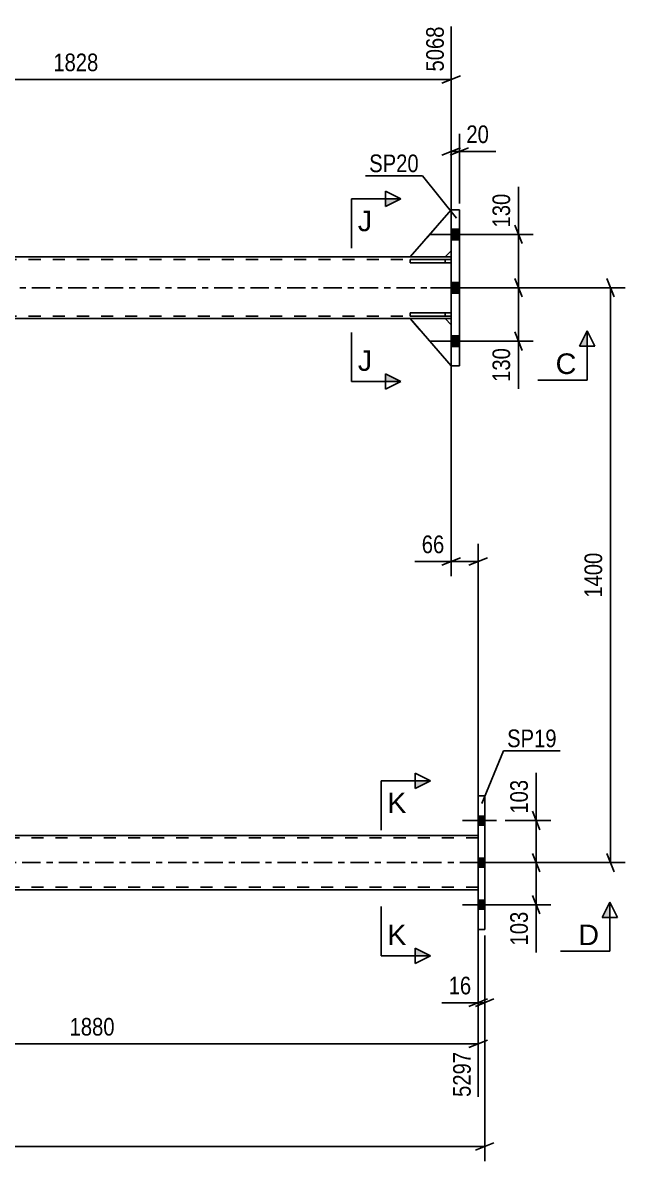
# Model space of a CAD drawing. Header units: millimetres. Extents: x -563 to 626, y -882 to -41.
# Drawn here: x -265.6 to -167.8, y -711.5 to -526.7 of the extents above; entities that cross this region are included whole.
import ezdxf

# ---------------------------------------------------------------- set-up
doc = ezdxf.new("R2010")
doc.units = ezdxf.units.MM
doc.linetypes.add('DXK_LINE_DOT2', pattern=[3.9198, 1.9599, -1.9599])
doc.linetypes.add('DXK_LINE_DOT3', pattern=[5.9187, 2.979, -0.9799, 0.9799, -0.9799])
doc.styles.add('Arial', font='ARIAL.TTF', dxfattribs={"height": 0.2})
doc.styles.add('Arial Narrow', font='ARIALN.TTF', dxfattribs={"height": 0.2})

# ---------------------------------------------------------------- blocks, each defined once
blk = doc.blocks.new('Part-761534688-4811 - 4585')
at = {"color": 7, "linetype": 'DXK_LINE_DOT2'}
for p, q in [((-202.69, -574.69), (-197.02, -574.69)), ((-196.02, -582.36), (-202.69, -574.69)), ((-197.02, -574.69), (-196.02, -575.69)), ((-196.02, -575.69), (-196.02, -582.36))]:
    blk.add_line(p, q, dxfattribs=at)
blk = doc.blocks.new('Part-761534688-4828 - 4585')
at = {"color": 7, "linetype": 'DXK_LINE_DOT2'}
for p, q in [((-196.02, -573.76), (-202.69, -573.76)), ((-202.69, -573.76), (-202.69, -574.29)), ((-202.69, -574.29), (-196.02, -574.29)), ((-197.02, -574.29), (-197.02, -573.76)), ((-196.02, -574.29), (-196.02, -573.76))]:
    blk.add_line(p, q, dxfattribs=at)
blk = doc.blocks.new('Part-761534688-4731 - 4585')
at = {"color": 2, "linetype": 'Continuous'}
for p, q in [((-191.65, -673.86), (-191.65, -652.19)), ((-190.58, -652.19), (-191.65, -652.19)), ((-190.58, -673.86), (-190.58, -652.19)), ((-191.65, -673.86), (-190.58, -673.86))]:
    blk.add_line(p, q, dxfattribs=at)
at = {"color": 7, "linetype": 'DXK_LINE_DOT2'}
for p, q in [((-191.65, -652.19), (-191.65, -673.86)), ((-190.58, -652.19), (-190.58, -673.86))]:
    blk.add_line(p, q, dxfattribs=at)
blk = doc.blocks.new('Part-761534688-4672 - 4585')
at = {"color": 2, "linetype": 'Continuous'}
for p, q in [((-196.02, -582.36), (-196.02, -557.03)), ((-194.69, -557.03), (-196.02, -557.03)), ((-194.69, -582.36), (-194.69, -557.03)), ((-196.02, -582.36), (-194.69, -582.36))]:
    blk.add_line(p, q, dxfattribs=at)
at = {"color": 7, "linetype": 'DXK_LINE_DOT2'}
for p, q in [((-196.02, -557.03), (-196.02, -582.36)), ((-194.69, -557.03), (-194.69, -582.36))]:
    blk.add_line(p, q, dxfattribs=at)
blk = doc.blocks.new('Part-761534688-4682 - 4585')
at = {"color": 7, "linetype": 'DXK_LINE_DOT2'}
for p, q in [((-196.02, -565.09), (-472.05, -565.09)), ((-197.02, -564.69), (-202.69, -564.69)), ((-196.02, -574.69), (-196.02, -564.69)), ((-196.02, -564.69), (-196.02, -574.69)), ((-196.02, -574.29), (-472.05, -574.29)), ((-197.02, -574.69), (-202.69, -574.69))]:
    blk.add_line(p, q, dxfattribs=at)
at = {"color": 2, "linetype": 'Continuous'}
for p, q in [((-202.69, -564.69), (-436.24, -564.69)), ((-196.02, -564.69), (-197.02, -564.69)), ((-202.69, -574.69), (-281.98, -574.69)), ((-196.02, -574.69), (-197.02, -574.69))]:
    blk.add_line(p, q, dxfattribs=at)
at = {"color": 7, "linetype": 'DXK_LINE_DOT3'}
blk.add_line((-196.02, -569.69), (-472.05, -569.69), dxfattribs=at)
blk = doc.blocks.new('Part-761534688-4818 - 4585')
at = {"color": 2, "linetype": 'Continuous'}
for p, q in [((-202.69, -573.76), (-196.02, -573.76)), ((-202.69, -574.29), (-202.69, -573.76)), ((-196.02, -574.29), (-202.69, -574.29)), ((-196.02, -573.76), (-196.02, -574.29))]:
    blk.add_line(p, q, dxfattribs=at)
at = {"color": 7, "linetype": 'DXK_LINE_DOT2'}
blk.add_line((-197.02, -574.29), (-197.02, -573.76), dxfattribs=at)
blk = doc.blocks.new('Part-761534688-4694 - 4585')
at = {"color": 7, "linetype": 'DXK_LINE_DOT2'}
for p, q in [((-191.65, -659.02), (-472.05, -659.02)), ((-191.65, -667.42), (-191.65, -658.62)), ((-191.65, -667.02), (-472.05, -667.02))]:
    blk.add_line(p, q, dxfattribs=at)
at = {"color": 2, "linetype": 'Continuous'}
for p, q in [((-191.65, -658.62), (-282.89, -658.62)), ((-191.65, -667.42), (-472.05, -667.42))]:
    blk.add_line(p, q, dxfattribs=at)
at = {"color": 7, "linetype": 'DXK_LINE_DOT3'}
blk.add_line((-191.65, -663.02), (-472.05, -663.02), dxfattribs=at)
blk = doc.blocks.new('Bolt-761534688-4787 - 4585')
at = {"linetype": 'Continuous'}
for points in [[(-196.02, -560.16), (-196.02, -561.89), (-194.69, -561.89), (-194.69, -560.16)], [(-196.02, -560.16), (-196.02, -561.89), (-194.69, -561.89), (-194.69, -560.16)], [(-196.02, -560.16), (-196.02, -561.89), (-194.69, -561.89), (-194.69, -560.16)], [(-196.02, -568.83), (-196.02, -570.56), (-194.69, -570.56), (-194.69, -568.83)], [(-196.02, -568.83), (-196.02, -570.56), (-194.69, -570.56), (-194.69, -568.83)], [(-196.02, -577.49), (-196.02, -579.23), (-194.69, -579.23), (-194.69, -577.49)], [(-196.02, -577.49), (-196.02, -579.23), (-194.69, -579.23), (-194.69, -577.49)], [(-196.02, -577.49), (-196.02, -579.23), (-194.69, -579.23), (-194.69, -577.49)]]:
    blk.add_hatch(color=1, dxfattribs=at).paths.add_polyline_path(points)
at = {"color": 1, "linetype": 'Continuous'}
for p, q in [((-192.36, -561.03), (-199.36, -561.03)), ((-192.36, -561.03), (-199.36, -561.03)), ((-192.36, -561.03), (-199.36, -561.03)), ((-194.69, -560.16), (-196.02, -560.16)), ((-194.69, -560.16), (-196.02, -560.16)), ((-194.69, -560.16), (-196.02, -560.16)), ((-194.69, -561.89), (-196.02, -561.89)), ((-194.69, -561.89), (-196.02, -561.89)), ((-194.69, -561.89), (-196.02, -561.89)), ((-194.69, -568.83), (-196.02, -568.83)), ((-194.69, -568.83), (-196.02, -568.83)), ((-192.36, -569.69), (-199.36, -569.69)), ((-192.36, -569.69), (-199.36, -569.69)), ((-194.69, -570.56), (-196.02, -570.56)), ((-194.69, -570.56), (-196.02, -570.56)), ((-192.36, -578.36), (-199.36, -578.36)), ((-192.36, -578.36), (-199.36, -578.36)), ((-192.36, -578.36), (-199.36, -578.36)), ((-194.69, -577.49), (-196.02, -577.49)), ((-194.69, -577.49), (-196.02, -577.49)), ((-194.69, -577.49), (-196.02, -577.49)), ((-194.69, -579.23), (-196.02, -579.23)), ((-194.69, -579.23), (-196.02, -579.23)), ((-194.69, -579.23), (-196.02, -579.23))]:
    blk.add_line(p, q, dxfattribs=at)
blk = doc.blocks.new('Part-761534688-4817 - 4585')
at = {"color": 2, "linetype": 'Continuous'}
for p, q in [((-202.69, -565.09), (-196.02, -565.09)), ((-202.69, -565.63), (-202.69, -565.09)), ((-196.02, -565.09), (-196.02, -565.63)), ((-196.02, -565.63), (-202.69, -565.63))]:
    blk.add_line(p, q, dxfattribs=at)
at = {"color": 7, "linetype": 'DXK_LINE_DOT2'}
blk.add_line((-197.02, -565.63), (-197.02, -565.09), dxfattribs=at)
blk = doc.blocks.new('Part-761534688-4819 - 4585')
at = {"color": 7, "linetype": 'DXK_LINE_DOT2'}
for p, q in [((-196.02, -565.09), (-202.69, -565.09)), ((-202.69, -565.09), (-202.69, -565.63)), ((-197.02, -565.63), (-197.02, -565.09)), ((-196.02, -565.63), (-196.02, -565.09)), ((-202.69, -565.63), (-196.02, -565.63))]:
    blk.add_line(p, q, dxfattribs=at)
blk = doc.blocks.new('Part-761534688-4840 - 4585')
at = {"color": 7, "linetype": 'DXK_LINE_DOT2'}
for p, q in [((-196.02, -557.03), (-202.69, -564.69)), ((-196.02, -563.69), (-196.02, -557.03)), ((-197.02, -564.69), (-196.02, -563.69)), ((-202.69, -564.69), (-197.02, -564.69))]:
    blk.add_line(p, q, dxfattribs=at)
blk = doc.blocks.new('Bolt-761534688-4845 - 4585')
at = {"linetype": 'Continuous'}
for points in [[(-191.65, -655.46), (-191.65, -656.92), (-190.58, -656.92), (-190.58, -655.46)], [(-191.65, -655.46), (-191.65, -656.92), (-190.58, -656.92), (-190.58, -655.46)], [(-191.65, -655.46), (-191.65, -656.92), (-190.58, -656.92), (-190.58, -655.46)], [(-191.65, -662.29), (-191.65, -663.76), (-190.58, -663.76), (-190.58, -662.29)], [(-191.65, -662.29), (-191.65, -663.76), (-190.58, -663.76), (-190.58, -662.29)], [(-191.65, -669.12), (-191.65, -670.59), (-190.58, -670.59), (-190.58, -669.12)], [(-191.65, -669.12), (-191.65, -670.59), (-190.58, -670.59), (-190.58, -669.12)], [(-191.65, -669.12), (-191.65, -670.59), (-190.58, -670.59), (-190.58, -669.12)]]:
    blk.add_hatch(color=1, dxfattribs=at).paths.add_polyline_path(points)
at = {"color": 1, "linetype": 'Continuous'}
for p, q in [((-190.58, -655.46), (-191.65, -655.46)), ((-190.58, -655.46), (-191.65, -655.46)), ((-190.58, -655.46), (-191.65, -655.46)), ((-188.65, -656.19), (-194.18, -656.19)), ((-188.65, -656.19), (-194.18, -656.19)), ((-188.65, -656.19), (-194.18, -656.19)), ((-190.58, -656.92), (-191.65, -656.92)), ((-190.58, -656.92), (-191.65, -656.92)), ((-190.58, -656.92), (-191.65, -656.92)), ((-188.65, -663.02), (-194.18, -663.02)), ((-188.65, -663.02), (-194.18, -663.02)), ((-190.58, -662.29), (-191.65, -662.29)), ((-190.58, -662.29), (-191.65, -662.29)), ((-190.58, -663.76), (-191.65, -663.76)), ((-190.58, -663.76), (-191.65, -663.76)), ((-188.65, -669.86), (-194.18, -669.86)), ((-188.65, -669.86), (-194.18, -669.86)), ((-188.65, -669.86), (-194.18, -669.86)), ((-190.58, -669.12), (-191.65, -669.12)), ((-190.58, -669.12), (-191.65, -669.12)), ((-190.58, -669.12), (-191.65, -669.12)), ((-190.58, -670.59), (-191.65, -670.59)), ((-190.58, -670.59), (-191.65, -670.59)), ((-190.58, -670.59), (-191.65, -670.59))]:
    blk.add_line(p, q, dxfattribs=at)
blk = doc.blocks.new('Part-761534688-4846 - 4585')
at = {"color": 2, "linetype": 'Continuous'}
for p, q in [((-202.69, -574.69), (-197.02, -574.69)), ((-196.02, -582.36), (-202.69, -574.69)), ((-197.02, -574.69), (-196.02, -575.69))]:
    blk.add_line(p, q, dxfattribs=at)
at = {"color": 7, "linetype": 'DXK_LINE_DOT2'}
blk.add_line((-196.02, -575.69), (-196.02, -582.36), dxfattribs=at)
blk = doc.blocks.new('Part-761534688-4850 - 4585')
at = {"color": 2, "linetype": 'Continuous'}
for p, q in [((-196.02, -557.03), (-202.69, -564.69)), ((-197.02, -564.69), (-196.02, -563.69)), ((-202.69, -564.69), (-197.02, -564.69))]:
    blk.add_line(p, q, dxfattribs=at)
at = {"color": 7, "linetype": 'DXK_LINE_DOT2'}
blk.add_line((-196.02, -563.69), (-196.02, -557.03), dxfattribs=at)
blk = doc.blocks.new('StraightDimension-761534688-5027 - 4585')
at = {"color": 7, "linetype": 'Continuous'}
for p, q in [((-196.02, -556.03), (-196.02, -544.7)), ((-194.69, -556.03), (-194.69, -544.7)), ((-197.52, -548.15), (-194.52, -546.95)), ((-193.19, -546.95), (-196.19, -548.15)), ((-196.02, -547.55), (-194.69, -547.55))]:
    blk.add_line(p, q, dxfattribs=at)
at = {"color": 0}
blk.add_wipeout([(-189.31, -546.8), (-189.31, -542.6), (-194.16, -542.6), (-194.16, -546.8)], dxfattribs=at)
at = {"color": 7, "linetype": 'Continuous'}
blk.add_line((-194.69, -547.55), (-188.78, -547.55), dxfattribs=at)
blk.add_line((-194.69, -547.55), (-188.78, -547.55), dxfattribs=at)
at = {"color": 3, "style": 'Arial Narrow'}
blk.add_text('20', height=2.863, dxfattribs=at).set_placement((-193.56, -546.2))
blk = doc.blocks.new('StraightDimension-761534688-5346 - 4585')
at = {"color": 7, "linetype": 'Continuous'}
for p, q in [((-196.02, -575.69), (-196.02, -616.53)), ((-191.65, -657.62), (-191.65, -611.28)), ((-197.52, -614.73), (-194.52, -613.53)), ((-190.15, -613.53), (-193.15, -614.73)), ((-196.02, -614.13), (-191.65, -614.13))]:
    blk.add_line(p, q, dxfattribs=at)
at = {"color": 0}
blk.add_wipeout([(-196.55, -613.38), (-196.55, -609.18), (-201.4, -609.18), (-201.4, -613.38)], dxfattribs=at)
at = {"color": 7, "linetype": 'Continuous'}
blk.add_line((-196.02, -614.13), (-201.93, -614.13), dxfattribs=at)
blk.add_line((-196.02, -614.13), (-201.93, -614.13), dxfattribs=at)
at = {"color": 3, "style": 'Arial Narrow'}
blk.add_text('66', height=2.863, dxfattribs=at).set_placement((-200.8, -612.78))
blk = doc.blocks.new('StraightDimension-761534688-5005 - 4585')
at = {"color": 7, "linetype": 'Continuous'}
for p, q in [((-191.65, -674.86), (-191.65, -688.16)), ((-190.58, -674.86), (-190.58, -688.16)), ((-193.15, -686.36), (-190.15, -685.16)), ((-189.08, -685.16), (-192.08, -686.36)), ((-191.65, -685.76), (-190.58, -685.76))]:
    blk.add_line(p, q, dxfattribs=at)
at = {"color": 0}
blk.add_wipeout([(-192.17, -685.01), (-192.17, -680.81), (-197.03, -680.81), (-197.03, -685.01)], dxfattribs=at)
at = {"color": 7, "linetype": 'Continuous'}
blk.add_line((-191.65, -685.76), (-197.55, -685.76), dxfattribs=at)
blk.add_line((-191.65, -685.76), (-197.55, -685.76), dxfattribs=at)
at = {"color": 3, "style": 'Arial Narrow'}
blk.add_text('16', height=2.863, dxfattribs=at).set_placement((-196.43, -684.41))
blk = doc.blocks.new('StraightDimension-761534688-5086 - 4585')
at = {"color": 7, "linetype": 'Continuous'}
for p, q in [((-185.71, -559.53), (-184.51, -562.53)), ((-193.69, -561.03), (-182.71, -561.03)), ((-185.11, -569.69), (-185.11, -561.03)), ((-184.51, -571.19), (-185.71, -568.19)), ((-193.69, -569.69), (-182.71, -569.69))]:
    blk.add_line(p, q, dxfattribs=at)
at = {"color": 0}
blk.add_wipeout([(-185.86, -553.82), (-190.06, -553.82), (-190.06, -560.5), (-185.86, -560.5)], dxfattribs=at)
at = {"color": 7, "linetype": 'Continuous'}
blk.add_line((-185.11, -561.03), (-185.11, -553.29), dxfattribs=at)
blk.add_line((-185.11, -561.03), (-185.11, -553.29), dxfattribs=at)
at = {"color": 3, "style": 'Arial Narrow'}
blk.add_text('130', height=2.863, rotation=90.0002, dxfattribs=at).set_placement((-186.46, -559.9))
blk = doc.blocks.new('StraightDimension-761534688-5094 - 4585')
at = {"color": 7, "linetype": 'Continuous'}
for p, q in [((-185.71, -568.19), (-184.51, -571.19)), ((-193.69, -569.69), (-182.71, -569.69)), ((-185.11, -578.36), (-185.11, -569.69)), ((-193.69, -578.36), (-182.71, -578.36)), ((-184.51, -579.86), (-185.71, -576.86))]:
    blk.add_line(p, q, dxfattribs=at)
at = {"color": 0}
blk.add_wipeout([(-185.86, -578.88), (-190.06, -578.88), (-190.06, -585.57), (-185.86, -585.57)], dxfattribs=at)
at = {"color": 7, "linetype": 'Continuous'}
blk.add_line((-185.11, -578.36), (-185.11, -586.09), dxfattribs=at)
blk.add_line((-185.11, -578.36), (-185.11, -586.09), dxfattribs=at)
at = {"color": 3, "style": 'Arial Narrow'}
blk.add_text('130', height=2.863, rotation=90.0002, dxfattribs=at).set_placement((-186.46, -584.97))
blk = doc.blocks.new('StraightDimension-761534688-5310 - 4585')
at = {"color": 7, "linetype": 'Continuous'}
for p, q in [((-169.57, -571.19), (-170.77, -568.19)), ((-193.69, -569.69), (-167.77, -569.69)), ((-170.17, -663.02), (-170.17, -569.69)), ((-170.77, -661.52), (-169.57, -664.52)), ((-189.58, -663.02), (-167.77, -663.02))]:
    blk.add_line(p, q, dxfattribs=at)
at = {"color": 0}
blk.add_wipeout([(-170.92, -612.1), (-175.12, -612.1), (-175.12, -620.61), (-170.92, -620.61)], dxfattribs=at)
at = {"color": 3, "style": 'Arial Narrow'}
blk.add_text('1400', height=2.863, rotation=90.0002, dxfattribs=at).set_placement((-171.52, -620.01))
blk = doc.blocks.new('StraightDimension-761534688-5353 - 4585')
at = {"color": 7, "linetype": 'Continuous'}
for p, q in [((-182.83, -661.52), (-181.63, -664.52)), ((-189.58, -663.02), (-179.83, -663.02)), ((-182.23, -669.86), (-182.23, -663.02)), ((-181.63, -671.36), (-182.83, -668.36)), ((-189.58, -669.86), (-179.83, -669.86))]:
    blk.add_line(p, q, dxfattribs=at)
at = {"color": 0}
blk.add_wipeout([(-182.98, -670.38), (-187.18, -670.38), (-187.18, -677.07), (-182.98, -677.07)], dxfattribs=at)
at = {"color": 7, "linetype": 'Continuous'}
blk.add_line((-182.23, -669.86), (-182.23, -677.59), dxfattribs=at)
blk.add_line((-182.23, -669.86), (-182.23, -677.59), dxfattribs=at)
at = {"color": 3, "style": 'Arial Narrow'}
blk.add_text('103', height=2.863, rotation=90.0002, dxfattribs=at).set_placement((-183.58, -676.47))
blk = doc.blocks.new('StraightDimension-761534688-5361 - 4585')
at = {"color": 7, "linetype": 'Continuous'}
for p, q in [((-182.83, -654.69), (-181.63, -657.69)), ((-187.25, -656.19), (-179.83, -656.19)), ((-182.23, -663.02), (-182.23, -656.19)), ((-181.63, -664.52), (-182.83, -661.52)), ((-189.58, -663.02), (-179.83, -663.02))]:
    blk.add_line(p, q, dxfattribs=at)
at = {"color": 0}
blk.add_wipeout([(-182.98, -648.98), (-187.18, -648.98), (-187.18, -655.67), (-182.98, -655.67)], dxfattribs=at)
at = {"color": 7, "linetype": 'Continuous'}
blk.add_line((-182.23, -656.19), (-182.23, -648.46), dxfattribs=at)
blk.add_line((-182.23, -656.19), (-182.23, -648.46), dxfattribs=at)
at = {"color": 3, "style": 'Arial Narrow'}
blk.add_text('103', height=2.863, rotation=90.0002, dxfattribs=at).set_placement((-183.58, -655.07))
blk = doc.blocks.new('StraightDimension-761534688-5486 - 4585')
at = {"color": 7, "linetype": 'Continuous'}
for p, q in [((-190.58, -674.86), (-190.58, -711.5)), ((-504.09, -709.1), (-190.58, -709.1)), ((-192.08, -709.7), (-189.08, -708.5))]:
    blk.add_line(p, q, dxfattribs=at)
blk = doc.blocks.new('StraightDimension-761534688-11210 - 4585')
at = {"color": 7, "linetype": 'Continuous'}
for p, q in [((-317.89, -573.69), (-317.89, -527.27)), ((-196.02, -563.69), (-196.02, -527.27)), ((-316.39, -535.28), (-319.39, -536.48)), ((-317.89, -535.88), (-196.02, -535.88)), ((-197.52, -536.48), (-194.52, -535.28))]:
    blk.add_line(p, q, dxfattribs=at)
at = {"color": 0, "linetype": 'Continuous'}
blk.add_wipeout([(-196.62, -526.67), (-200.82, -526.67), (-200.82, -535.18), (-196.62, -535.18)], dxfattribs=at)
at = {"color": 0}
blk.add_wipeout([(-252.7, -535.13), (-252.7, -530.93), (-261.21, -530.93), (-261.21, -535.13)], dxfattribs=at)
at = {"color": 3, "linetype": 'Continuous', "style": 'Arial Narrow'}
blk.add_text('5068', height=2.863, rotation=90.0002, dxfattribs=at).set_placement((-197.22, -534.58))
at = {"color": 3, "style": 'Arial Narrow'}
blk.add_text('1828', height=2.863, dxfattribs=at).set_placement((-260.61, -534.53))
blk = doc.blocks.new('StraightDimension-761534688-11468 - 4585')
at = {"color": 7, "linetype": 'Continuous'}
for p, q in [((-316.98, -659.62), (-316.98, -701.06)), ((-191.65, -668.42), (-191.65, -701.06)), ((-315.48, -691.85), (-318.48, -693.05)), ((-316.98, -692.45), (-191.65, -692.45)), ((-193.15, -693.05), (-190.15, -691.85))]:
    blk.add_line(p, q, dxfattribs=at)
at = {"color": 0}
blk.add_wipeout([(-250.06, -691.7), (-250.06, -687.5), (-258.57, -687.5), (-258.57, -691.7)], dxfattribs=at)
at = {"color": 0, "linetype": 'Continuous'}
blk.add_wipeout([(-192.25, -693.15), (-196.45, -693.15), (-196.45, -701.66), (-192.25, -701.66)], dxfattribs=at)
at = {"color": 3, "style": 'Arial Narrow'}
blk.add_text('1880', height=2.863, dxfattribs=at).set_placement((-257.97, -691.1))
at = {"color": 3, "linetype": 'Continuous', "style": 'Arial Narrow'}
blk.add_text('5297', height=2.863, rotation=90.0002, dxfattribs=at).set_placement((-192.85, -701.06))
blk = doc.blocks.new('SectionMark-761534688-5552 - 4585')
at = {"linetype": 'Continuous'}
blk.add_hatch(color=6, dxfattribs=at).paths.add_polyline_path([(-170.27, -671.92), (-171.52, -671.92), (-170.27, -669.42)])
at = {"color": 6, "linetype": 'Continuous'}
for p, q in [((-170.27, -669.42), (-171.52, -671.92)), ((-170.27, -677.42), (-170.27, -669.42)), ((-170.27, -669.42), (-169.02, -671.92)), ((-171.52, -671.92), (-169.02, -671.92)), ((-170.27, -677.42), (-178.27, -677.42))]:
    blk.add_line(p, q, dxfattribs=at)
at = {"color": 0, "linetype": 'Continuous'}
blk.add_wipeout([(-172.02, -676.42), (-172.02, -672.92), (-175.39, -672.92), (-175.39, -676.42)], dxfattribs=at)
at = {"color": 3, "linetype": 'Continuous', "style": 'Arial'}
blk.add_text('D', height=3.34, dxfattribs=at).set_placement((-175.39, -676.42))
blk = doc.blocks.new('SectionMark-761534688-5546 - 4585')
at = {"linetype": 'Continuous'}
for points in [[(-201.89, -650.98), (-201.89, -649.73), (-199.39, -649.73)], [(-201.89, -678.17), (-201.89, -676.92), (-199.39, -678.17)]]:
    blk.add_hatch(color=6, dxfattribs=at).paths.add_polyline_path(points)
at = {"color": 6, "linetype": 'Continuous'}
for p, q in [((-201.89, -650.98), (-201.89, -648.48)), ((-201.89, -648.48), (-199.39, -649.73)), ((-207.39, -649.73), (-207.39, -657.73)), ((-207.39, -649.73), (-199.39, -649.73)), ((-199.39, -649.73), (-201.89, -650.98)), ((-207.39, -678.17), (-207.39, -670.17)), ((-207.39, -678.17), (-199.39, -678.17)), ((-199.39, -678.17), (-201.89, -676.92)), ((-201.89, -676.92), (-201.89, -679.42)), ((-199.39, -678.17), (-201.89, -679.42))]:
    blk.add_line(p, q, dxfattribs=at)
at = {"color": 0, "linetype": 'Continuous'}
for points in [[(-203.28, -654.98), (-203.28, -651.48), (-206.39, -651.48), (-206.39, -654.98)], [(-203.28, -676.42), (-203.28, -672.92), (-206.39, -672.92), (-206.39, -676.42)]]:
    blk.add_wipeout(points, dxfattribs=at)
at = {"color": 3, "linetype": 'Continuous', "style": 'Arial'}
for p in [(-206.39, -654.98), (-206.39, -676.42)]:
    blk.add_text('K', height=3.34, dxfattribs=at).set_placement(p)
blk = doc.blocks.new('Mark-761534688-4668 - 4585')
at = {"color": 0}
blk.add_wipeout([(-201.29, -550.92), (-201.29, -547.92), (-209.33, -547.92), (-209.33, -550.92)], dxfattribs=at)
blk.add_wipeout([(-201.29, -550.92), (-201.29, -547.92), (-209.33, -547.92), (-209.33, -550.92)], dxfattribs=at)
at = {"color": 30, "linetype": 'Continuous'}
for p in [(-209.93, -551.52), (-195.18, -558.39)]:
    blk.add_line(p, (-200.69, -551.52), dxfattribs=at)
at = {"color": 3, "style": 'Arial Narrow'}
blk.add_text('SP20', height=2.863, dxfattribs=at).set_placement((-209.33, -550.92))
blk = doc.blocks.new('Mark-761534688-4727 - 4585')
at = {"color": 0}
blk.add_wipeout([(-178.91, -644.28), (-178.91, -641.28), (-186.94, -641.28), (-186.94, -644.28)], dxfattribs=at)
blk.add_wipeout([(-178.91, -644.28), (-178.91, -641.28), (-186.94, -641.28), (-186.94, -644.28)], dxfattribs=at)
at = {"color": 30, "linetype": 'Continuous'}
for p, q in [((-191.06, -653.43), (-187.54, -644.88)), ((-187.54, -644.88), (-178.31, -644.88))]:
    blk.add_line(p, q, dxfattribs=at)
at = {"color": 3, "style": 'Arial Narrow'}
blk.add_text('SP19', height=2.863, dxfattribs=at).set_placement((-186.94, -644.28))
blk = doc.blocks.new('SectionMark-761534688-5548 - 4585')
at = {"linetype": 'Continuous'}
for points in [[(-206.68, -556.51), (-206.68, -555.26), (-204.18, -555.26)], [(-206.68, -584.93), (-206.68, -583.68), (-204.18, -584.93)]]:
    blk.add_hatch(color=6, dxfattribs=at).paths.add_polyline_path(points)
at = {"color": 6, "linetype": 'Continuous'}
for p, q in [((-206.68, -556.51), (-206.68, -554.01)), ((-206.68, -554.01), (-204.18, -555.26)), ((-212.18, -555.26), (-212.18, -563.26)), ((-212.18, -555.26), (-204.18, -555.26)), ((-204.18, -555.26), (-206.68, -556.51)), ((-212.18, -584.93), (-212.18, -576.93)), ((-204.18, -584.93), (-206.68, -583.68)), ((-206.68, -583.68), (-206.68, -586.18)), ((-212.18, -584.93), (-204.18, -584.93)), ((-204.18, -584.93), (-206.68, -586.18))]:
    blk.add_line(p, q, dxfattribs=at)
at = {"color": 0, "linetype": 'Continuous'}
for points in [[(-208.85, -560.51), (-208.85, -557.01), (-211.18, -557.01), (-211.18, -560.51)], [(-208.85, -583.18), (-208.85, -579.68), (-211.18, -579.68), (-211.18, -583.18)]]:
    blk.add_wipeout(points, dxfattribs=at)
at = {"color": 3, "linetype": 'Continuous', "style": 'Arial'}
for p in [(-211.18, -560.51), (-211.18, -583.18)]:
    blk.add_text('J', height=3.34, dxfattribs=at).set_placement(p)
blk = doc.blocks.new('SectionMark-761534688-5550 - 4585')
at = {"linetype": 'Continuous'}
blk.add_hatch(color=6, dxfattribs=at).paths.add_polyline_path([(-173.95, -579.19), (-175.2, -579.19), (-173.95, -576.69)])
at = {"color": 6, "linetype": 'Continuous'}
for p, q in [((-173.95, -576.69), (-175.2, -579.19)), ((-173.95, -584.69), (-173.95, -576.69)), ((-173.95, -576.69), (-172.7, -579.19)), ((-175.2, -579.19), (-172.7, -579.19)), ((-173.95, -584.69), (-181.95, -584.69))]:
    blk.add_line(p, q, dxfattribs=at)
at = {"color": 0, "linetype": 'Continuous'}
blk.add_wipeout([(-175.7, -583.69), (-175.7, -580.19), (-179.07, -580.19), (-179.07, -583.69)], dxfattribs=at)
at = {"color": 3, "linetype": 'Continuous', "style": 'Arial'}
blk.add_text('C', height=3.34, dxfattribs=at).set_placement((-179.07, -583.69))

msp = doc.modelspace()

# ---------------------------------------------------------------- block references
for name in ['StraightDimension-761534688-5027 - 4585', 'Part-761534688-4840 - 4585', 'Part-761534688-4850 - 4585', 'Part-761534688-4672 - 4585', 'Bolt-761534688-4787 - 4585', 'Part-761534688-4682 - 4585', 'Part-761534688-4817 - 4585', 'Part-761534688-4819 - 4585', 'Part-761534688-4828 - 4585', 'Part-761534688-4818 - 4585', 'Part-761534688-4811 - 4585', 'Part-761534688-4846 - 4585', 'Part-761534688-4731 - 4585', 'Bolt-761534688-4845 - 4585', 'Part-761534688-4694 - 4585', 'StraightDimension-761534688-5005 - 4585']:
    msp.add_blockref(name, (0, 0))

# ---------------------------------------------------------------- next in the draw order: block references
for name in ['StraightDimension-761534688-5086 - 4585', 'StraightDimension-761534688-5346 - 4585']:
    msp.add_blockref(name, (0, 0))

# ---------------------------------------------------------------- next in the draw order: block references
msp.add_blockref('StraightDimension-761534688-5094 - 4585', (0, 0))

# ---------------------------------------------------------------- next in the draw order: block references
msp.add_blockref('StraightDimension-761534688-5310 - 4585', (0, 0))

# ---------------------------------------------------------------- next in the draw order: block references
for name in ['StraightDimension-761534688-11210 - 4585', 'StraightDimension-761534688-5353 - 4585']:
    msp.add_blockref(name, (0, 0))

# ---------------------------------------------------------------- next in the draw order: block references
for name in ['Mark-761534688-4668 - 4585', 'StraightDimension-761534688-5361 - 4585', 'StraightDimension-761534688-5486 - 4585']:
    msp.add_blockref(name, (0, 0))

# ---------------------------------------------------------------- next in the draw order: block references
for name in ['SectionMark-761534688-5548 - 4585', 'Mark-761534688-4727 - 4585', 'StraightDimension-761534688-11468 - 4585']:
    msp.add_blockref(name, (0, 0))

# ---------------------------------------------------------------- next in the draw order: block references
for name in ['SectionMark-761534688-5550 - 4585', 'SectionMark-761534688-5552 - 4585']:
    msp.add_blockref(name, (0, 0))

# ---------------------------------------------------------------- next in the draw order: block references
msp.add_blockref('SectionMark-761534688-5546 - 4585', (0, 0))

doc.saveas('drawing.dxf')
